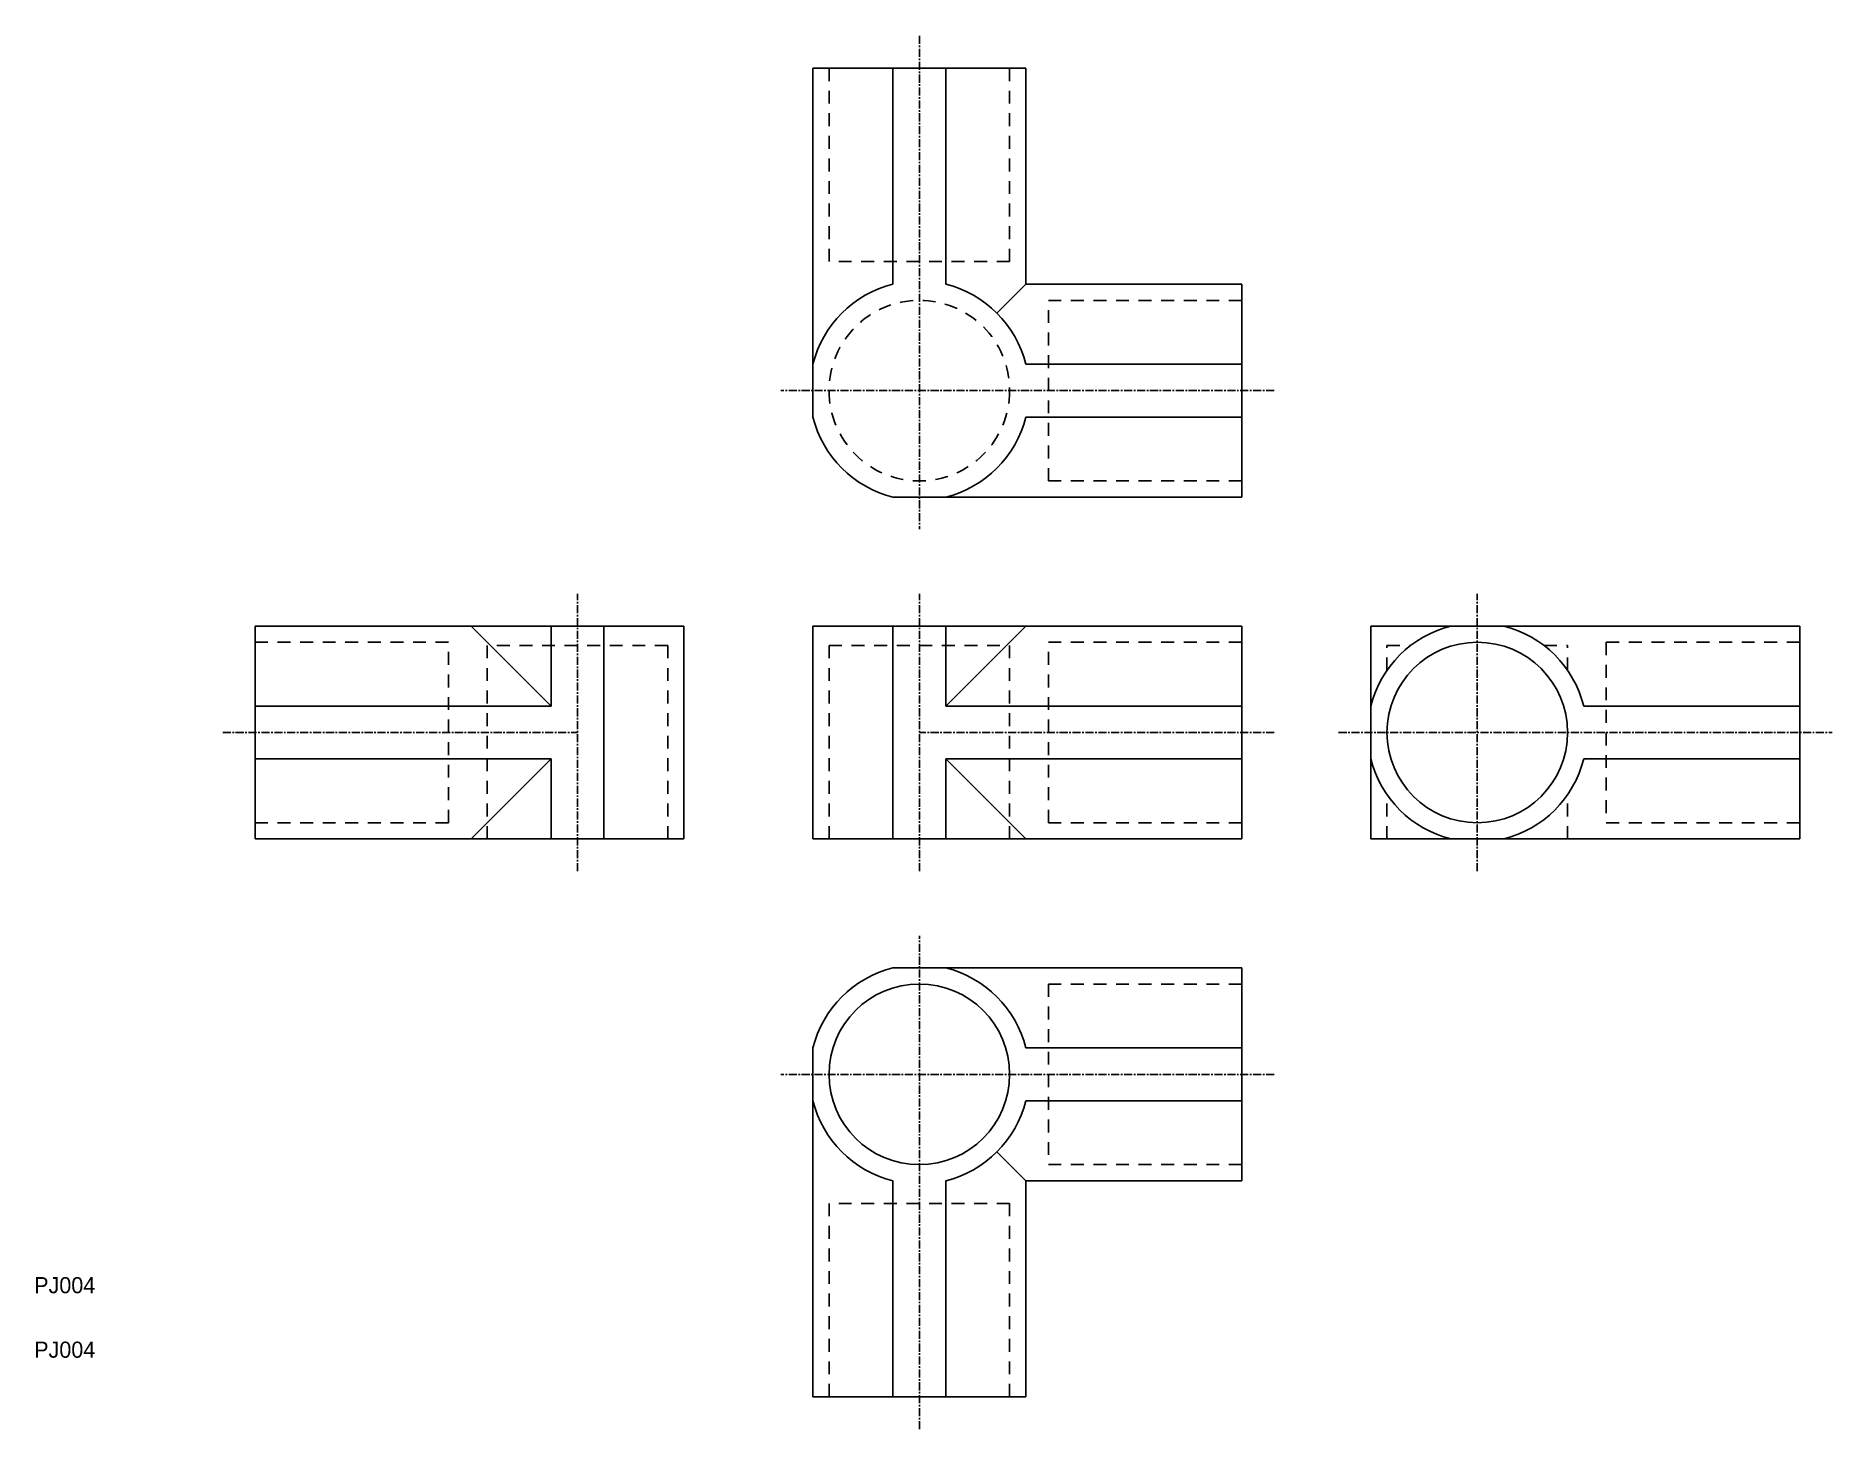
# Model space of a CAD drawing. Extents: x 0 to 279, y 5 to 221.
import ezdxf

# ---------------------------------------------------------------- set-up
doc = ezdxf.new("R2010")
doc.units = 0
doc.linetypes.add('CENTER', pattern=[2, 1.25, -0.25, 0.25, -0.25])
doc.linetypes.add('DASHED', pattern=[3.5, 2, -1.5])
doc.layers.get('0').update_dxf_attribs({"linetype": 'CONTINUOUS'})
doc.layers.add('CENTER', color=1, linetype='CENTER')

msp = doc.modelspace()

# ---------------------------------------------------------------- linework, layer by layer
at = {"color": 7, "linetype": 'CONTINUOUS'}
for p, q in [((153.74, 216), (120.74, 216)), ((120.74, 216), (120.74, 161.91)), ((133.15, 216), (133.15, 182.5)), ((141.34, 182.5), (141.34, 216)), ((153.74, 182.5), (153.74, 216)), ((153.74, 182.5), (149.27, 178.02)), ((187.24, 182.5), (153.74, 182.5)), ((187.24, 149.5), (187.24, 182.5)), ((187.24, 170.09), (153.74, 170.09)), ((153.74, 161.91), (187.24, 161.91)), ((133.15, 149.5), (187.24, 149.5)), ((34.24, 96.5), (34.24, 129.5)), ((34.24, 129.5), (100.74, 129.5)), ((80.15, 117.09), (67.74, 129.5)), ((80.15, 117.09), (80.15, 129.5)), ((88.34, 129.5), (88.34, 96.5)), ((100.74, 129.5), (100.74, 96.5)), ((187.24, 129.5), (120.74, 129.5)), ((120.74, 129.5), (120.74, 96.5)), ((133.15, 129.5), (133.15, 96.5)), ((141.34, 117.09), (153.74, 129.5)), ((141.34, 117.09), (141.34, 129.5)), ((187.24, 96.5), (187.24, 129.5)), ((207.24, 96.5), (207.24, 129.5)), ((207.24, 129.5), (273.74, 129.5)), ((227.84, 129.5), (219.65, 129.5)), ((273.74, 129.5), (273.74, 96.5)), ((34.24, 117.09), (80.15, 117.09)), ((187.24, 117.09), (141.34, 117.09)), ((240.24, 117.09), (273.74, 117.09)), ((34.24, 108.91), (80.15, 108.91)), ((80.15, 108.91), (67.74, 96.5)), ((80.15, 108.91), (80.15, 96.5)), ((141.34, 108.91), (153.74, 96.5)), ((187.24, 108.91), (141.34, 108.91)), ((141.34, 108.91), (141.34, 96.5)), ((240.24, 108.91), (273.74, 108.91)), ((100.74, 96.5), (34.24, 96.5)), ((120.74, 96.5), (187.24, 96.5)), ((273.74, 96.5), (207.24, 96.5)), ((133.15, 76.5), (187.24, 76.5)), ((187.24, 76.5), (187.24, 43.5)), ((120.74, 10), (120.74, 64.09)), ((153.74, 64.09), (187.24, 64.09)), ((187.24, 55.91), (153.74, 55.91)), ((153.74, 43.5), (149.27, 47.98)), ((133.15, 10), (133.15, 43.5)), ((141.34, 43.5), (141.34, 10)), ((187.24, 43.5), (153.74, 43.5)), ((153.74, 43.5), (153.74, 10)), ((153.74, 10), (120.74, 10))]:
    msp.add_line(p, q, dxfattribs=at)
at = {"color": 3, "linetype": 'DASHED'}
for p, q in [((123.24, 216), (123.24, 186)), ((151.24, 216), (151.24, 186)), ((151.24, 186), (123.24, 186)), ((157.24, 152), (157.24, 180)), ((187.24, 180), (157.24, 180)), ((187.24, 152), (157.24, 152)), ((34.24, 127), (64.24, 127)), ((64.24, 99), (64.24, 127)), ((98.24, 126.5), (70.24, 126.5)), ((70.24, 96.5), (70.24, 126.5)), ((98.24, 96.5), (98.24, 126.5)), ((123.24, 126.5), (151.24, 126.5)), ((123.24, 96.5), (123.24, 126.5)), ((151.24, 96.5), (151.24, 126.5)), ((157.24, 99), (157.24, 127)), ((187.24, 127), (157.24, 127)), ((209.74, 126.5), (213.41, 126.5)), ((209.74, 122.64), (209.74, 126.5)), ((234.08, 126.5), (237.74, 126.5)), ((237.74, 122.64), (237.74, 126.5)), ((243.74, 127), (243.74, 99)), ((243.74, 127), (273.74, 127)), ((209.74, 96.5), (209.74, 103.36)), ((237.74, 96.5), (237.74, 103.36)), ((34.24, 99), (64.24, 99)), ((187.24, 99), (157.24, 99)), ((243.74, 99), (273.74, 99)), ((157.24, 74), (157.24, 46)), ((187.24, 74), (157.24, 74)), ((187.24, 46), (157.24, 46)), ((151.24, 40), (123.24, 40)), ((123.24, 10), (123.24, 40)), ((151.24, 10), (151.24, 40))]:
    msp.add_line(p, q, dxfattribs=at)
for p, q in [((120.74, 170.09), (120.74, 161.91)), ((207.24, 108.91), (207.24, 117.09)), ((219.65, 96.5), (227.84, 96.5)), ((120.74, 55.91), (120.74, 64.09))]:
    msp.add_line(p, q)
msp.add_circle((137.24, 166), 14, dxfattribs=at)
at = {"color": 7, "linetype": 'CONTINUOUS'}
for centre in [(223.74, 113), (137.24, 60)]:
    msp.add_circle(centre, 14, dxfattribs=at)
for centre, start, end in [((137.24, 166), 103.9306, 166.0694), ((137.24, 166), 13.9306, 76.0694), ((137.24, 166), 193.9306, 256.0694), ((137.24, 166), 283.9306, 346.0694), ((223.74, 113), 103.9306, 166.0694), ((223.74, 113), 13.9306, 76.0694), ((223.74, 113), 193.9306, 256.0694), ((223.74, 113), 283.9306, 346.0694), ((137.24, 60), 103.9306, 166.0694), ((137.24, 60), 13.9306, 76.0694), ((137.24, 60), 193.9306, 256.0694), ((137.24, 60), 283.9306, 346.0694)]:
    msp.add_arc(centre, 17, start, end, dxfattribs=at)
at = {"layer": 'CENTER', "color": 1, "linetype": 'CENTER'}
for p, q in [((137.24, 221), (137.24, 144.5)), ((192.24, 166), (115.74, 166)), ((84.24, 91.5), (84.24, 134.5)), ((137.24, 91.5), (137.24, 134.5)), ((223.74, 91.5), (223.74, 134.5)), ((29.24, 113), (84.24, 113)), ((192.24, 113), (137.24, 113)), ((202.24, 113), (278.74, 113)), ((137.24, 5), (137.24, 81.5)), ((192.24, 60), (115.74, 60))]:
    msp.add_line(p, q, dxfattribs=at)

# ---------------------------------------------------------------- texts
at = {"color": 7, "linetype": 'CONTINUOUS'}
for p in [(0, 26.06), (0, 16.06)]:
    msp.add_text('PJ004', height=2.5, dxfattribs=at).set_placement(p)

doc.saveas('drawing.dxf')
